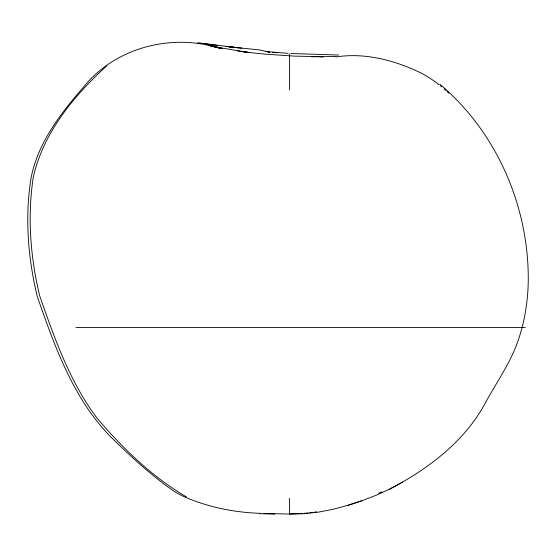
<?xml version="1.0" encoding="UTF-8"?>
<svg xmlns="http://www.w3.org/2000/svg" width="556" height="556" viewBox="0 0 556 556"><rect width="100%" height="100%" fill="white"/><g stroke="black" fill="none" stroke-linecap="round" stroke-linejoin="round"><path stroke-width="0.83" d="M106.738 65.921C73.774 95.764 43.472 132.641 33.325 176.898C27.258 216.388 30.309 257.338 39.775 296.063C54.571 338.354 69.743 381.743 96.89 417.938C122.661 448.289 151.99 476.833 186.552 496.96M263.676 513.466L289.467 514.029L303.951 513.744L318.651 512.104L333.391 509.24L348.007 505.328L362.074 500.713L376.183 495.257L389.832 489.03C428.53 468.791 465.553 440.866 486.159 401.432C497.801 380.304 512.027 360.337 519.283 337.082C524.829 319.909 527.637 301.957 528.2 283.935C529.896 208.785 497.599 132.87 439.9 84.262M389.693 489.106L402.746 482.059M378.643 493.193L381.75 491.831M347.653 505.439L361.636 500.782M336.095 56.927C365.459 52.34 395.948 60.59 422.247 73.614A116.656 116.656 0 0 1 436.995 83.122L439.031 84.734M309.72 512.715L312.222 512.368M314.724 512.027L316.392 511.798M302.158 513.459L289.467 514.029L289.467 498.336M304.688 513.237L308.052 512.945M335.935 56.524L315.231 56.705M75.957 327.54L525.357 327.54M320.861 56.74L322.181 56.747M318.824 56.726L323.474 56.747L294.256 56.114L263.954 54.057L243.882 51.861L249.401 52.611L218.55 47.489M315.391 56.698L311.471 56.67L313.994 56.691M338.653 55.037L290.809 53.494M260.006 513.661L274.733 514.119M260.243 513.327C234.486 512.479 208.813 507.301 185.092 497.147A94.381 94.381 0 0 1 173.284 490.76C150.815 475.046 130.577 456.274 110.985 437.169A231.671 231.671 0 0 1 90.969 413.358C65.914 378.024 51.208 336.568 37.12 295.966C27.856 257.261 24.693 216.214 31.24 176.836A133.933 133.933 0 0 1 36.501 158.717C43.834 138.861 55.843 121.159 68.854 104.625A380.061 380.061 0 0 1 82.781 88.056C113.758 48.309 169.837 33.263 217.396 47.628M288.126 53.355L266.498 51.625M272.697 52.271L277.076 52.702L275.936 52.584M241.818 48.136L229.301 46.864L259.395 49.894L269.681 52.146L265.976 51.576M225.625 46.419L238.538 47.795M235.403 47.462L205.011 43.743M217.848 45.446L197.7 42.701M237.266 50.853L246.739 52.32M211.488 45.912L222.33 48.56M212.983 46.273L222.497 48.601M222.198 48.574L210.182 45.578L222.101 48.587M222.066 48.581L209.063 45.279L219.676 47.99M222.115 48.615L208.139 45.015L222.351 48.678L221.927 48.553M440.38 85.812L441.735 86.889M444.084 88.939L445.842 90.482M447.01 91.552L448.762 93.234M289.467 54.029L289.467 89.989"/></g></svg>
